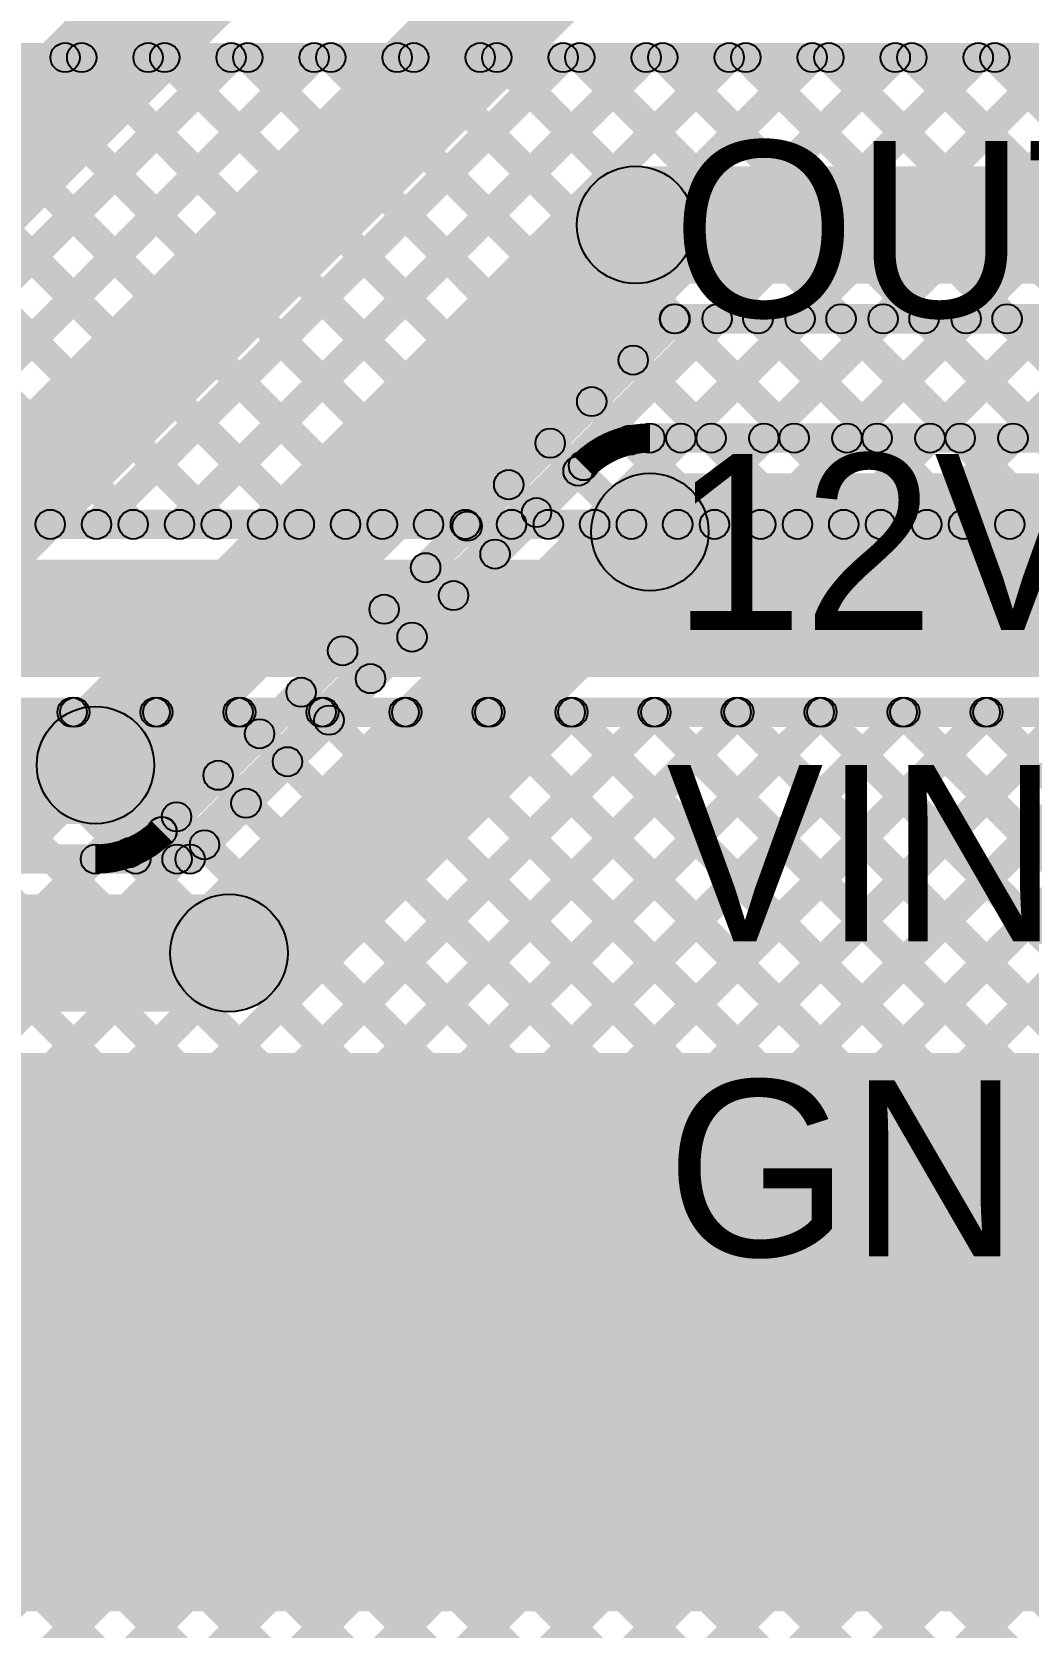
# Model space of a CAD drawing. Header units: millimetres. Extents: x -0.08 to 5.25, y -0.08 to 2.73.
# Drawn here: x 4.415 to 4.754, y 0.953 to 1.497 of the extents above; entities that cross this region are included whole.
import ezdxf

# ---------------------------------------------------------------- set-up
doc = ezdxf.new("R2010")
doc.units = ezdxf.units.MM
doc.header["$MEASUREMENT"] = 0
for name, color, linetype in [('BottomLayer', 5, 'Continuous'), ('TopLayer', 1, 'Continuous'), ('TopOverlay', 2, 'Continuous')]:
    doc.layers.add(name, color=color, linetype=linetype)

msp = doc.modelspace()

# ---------------------------------------------------------------- hatches: boundary and pattern name
at = {"layer": 'BottomLayer'}
for points in [[(3.91116, 1.483), (3.91116, 1.493), (5.046, 1.493), (5.046, 1.483)], [(4.25856, 1.48446), (4.26563, 1.49154), (4.42463, 1.33254), (4.41756, 1.32546)], [(4.27069, 1.32546), (4.26362, 1.33254), (4.42262, 1.49154), (4.42969, 1.48446)], [(4.28684, 1.48446), (4.29391, 1.49154), (4.45291, 1.33254), (4.44584, 1.32546)], [(4.29898, 1.32546), (4.2919, 1.33254), (4.4509, 1.49154), (4.45798, 1.48446)], [(4.31513, 1.48446), (4.3222, 1.49154), (4.4812, 1.33254), (4.47413, 1.32546)], [(4.32726, 1.32546), (4.32019, 1.33254), (4.47919, 1.49154), (4.48626, 1.48446)], [(4.34341, 1.48446), (4.35048, 1.49154), (4.50948, 1.33254), (4.50241, 1.32546)], [(4.35554, 1.32546), (4.34847, 1.33254), (4.50747, 1.49154), (4.51454, 1.48446)], [(4.3717, 1.48446), (4.37877, 1.49154), (4.53777, 1.33254), (4.5307, 1.32546)], [(4.38383, 1.32546), (4.37676, 1.33254), (4.53576, 1.49154), (4.54283, 1.48446)], [(4.39998, 1.48446), (4.40705, 1.49154), (4.56605, 1.33254), (4.55898, 1.32546)], [(4.41211, 1.32546), (4.40504, 1.33254), (4.56404, 1.49154), (4.57111, 1.48446)], [(4.42826, 1.48446), (4.43534, 1.49154), (4.59434, 1.33254), (4.58726, 1.32546)], [(4.4404, 1.32546), (4.43333, 1.33254), (4.59233, 1.49154), (4.5994, 1.48446)], [(4.45655, 1.48446), (4.46362, 1.49154), (4.62262, 1.33254), (4.61555, 1.32546)], [(4.46868, 1.32546), (4.46161, 1.33254), (4.62061, 1.49154), (4.62768, 1.48446)], [(4.48483, 1.48446), (4.4919, 1.49154), (4.6509, 1.33254), (4.64383, 1.32546)], [(4.49697, 1.32546), (4.48989, 1.33254), (4.64889, 1.49154), (4.65597, 1.48446)], [(4.51312, 1.48446), (4.52019, 1.49154), (4.67919, 1.33254), (4.67212, 1.32546)], [(4.52525, 1.32546), (4.51818, 1.33254), (4.67718, 1.49154), (4.68425, 1.48446)], [(4.5414, 1.48446), (4.54847, 1.49154), (4.70747, 1.33254), (4.7004, 1.32546)], [(4.55353, 1.32546), (4.54646, 1.33254), (4.70546, 1.49154), (4.71253, 1.48446)], [(4.56969, 1.48446), (4.57676, 1.49154), (4.73576, 1.33254), (4.72869, 1.32546)], [(4.58182, 1.32546), (4.57475, 1.33254), (4.73375, 1.49154), (4.74082, 1.48446)], [(4.59797, 1.48446), (4.60504, 1.49154), (4.76404, 1.33254), (4.75697, 1.32546)], [(4.6101, 1.32546), (4.60303, 1.33254), (4.76203, 1.49154), (4.7691, 1.48446)], [(4.62625, 1.48446), (4.63333, 1.49154), (4.79233, 1.33254), (4.78525, 1.32546)], [(4.63839, 1.32546), (4.63132, 1.33254), (4.79032, 1.49154), (4.79739, 1.48446)], [(4.65454, 1.48446), (4.66161, 1.49154), (4.82061, 1.33254), (4.81354, 1.32546)], [(4.66667, 1.32546), (4.6596, 1.33254), (4.8186, 1.49154), (4.82567, 1.48446)], [(4.68282, 1.48446), (4.68989, 1.49154), (5.04954, 1.13189), (5.04246, 1.12482)], [(4.69496, 1.32546), (4.68789, 1.33254), (4.84689, 1.49154), (4.85396, 1.48446)], [(4.71111, 1.48446), (4.71818, 1.49154), (5.04954, 1.16018), (5.04246, 1.15311)], [(4.72324, 1.32546), (4.71617, 1.33254), (4.87517, 1.49154), (4.88224, 1.48446)], [(4.73939, 1.48446), (4.74646, 1.49154), (5.04954, 1.18846), (5.04246, 1.18139)], [(4.75152, 1.32546), (4.74445, 1.33254), (4.90345, 1.49154), (4.91052, 1.48446)], [(3.87725, 1.324), (3.87725, 1.334), (4.8274, 1.334), (4.8274, 1.324)], [(3.864, 1.277), (3.864, 1.317), (4.8274, 1.317), (4.8274, 1.277)], [(4.26486, 0.49939), (4.25779, 0.50646), (5.04246, 1.29113), (5.04954, 1.28406)], [(3.864, 1.26), (3.864, 1.27), (4.81415, 1.27), (4.81415, 1.26)], [(3.96788, 0.79638), (3.96081, 0.80345), (4.42589, 1.26854), (4.43297, 1.26146)], [(3.98202, 0.78223), (3.97495, 0.78931), (4.45418, 1.26854), (4.46125, 1.26146)], [(3.99616, 0.76809), (3.98909, 0.77516), (4.48246, 1.26854), (4.48953, 1.26146)], [(4.0103, 0.75395), (4.00323, 0.76102), (4.51075, 1.26854), (4.51782, 1.26146)], [(4.02445, 0.73981), (4.01738, 0.74688), (4.53903, 1.26854), (4.5461, 1.26146)], [(4.03859, 0.72567), (4.03152, 0.73274), (4.56732, 1.26854), (4.57439, 1.26146)], [(4.05273, 0.71152), (4.04566, 0.71859), (4.5956, 1.26854), (4.60267, 1.26146)], [(4.06687, 0.69738), (4.0598, 0.70445), (4.62389, 1.26854), (4.63096, 1.26146)], [(4.08102, 0.68324), (4.07394, 0.69031), (4.65217, 1.26854), (4.65924, 1.26146)], [(4.09516, 0.6691), (4.08809, 0.67617), (4.68045, 1.26854), (4.68752, 1.26146)], [(4.1093, 0.65496), (4.10223, 0.66203), (4.70874, 1.26854), (4.71581, 1.26146)], [(4.11386, 1.26146), (4.12093, 1.26854), (4.73885, 0.65062), (4.73178, 0.64354)], [(4.12344, 0.64081), (4.11637, 0.64788), (4.73702, 1.26854), (4.74409, 1.26146)], [(4.13758, 0.62667), (4.13051, 0.63374), (4.76531, 1.26854), (4.77238, 1.26146)], [(4.14215, 1.26146), (4.14922, 1.26854), (5.04954, 0.36822), (5.04246, 0.36115)], [(4.15173, 0.61253), (4.14466, 0.6196), (4.79359, 1.26854), (4.80066, 1.26146)], [(4.17043, 1.26146), (4.1775, 1.26854), (5.04954, 0.3965), (5.04246, 0.38943)], [(4.19872, 1.26146), (4.20579, 1.26854), (5.04954, 0.42479), (5.04246, 0.41772)], [(4.227, 1.26146), (4.23407, 1.26854), (5.04954, 0.45307), (5.04246, 0.446)], [(4.25528, 1.26146), (4.26236, 1.26854), (5.04954, 0.48136), (5.04246, 0.47428)], [(4.28357, 1.26146), (4.29064, 1.26854), (5.04954, 0.50964), (5.04246, 0.50257)], [(4.31185, 1.26146), (4.31892, 1.26854), (5.04954, 0.53792), (5.04246, 0.53085)], [(4.34014, 1.26146), (4.34721, 1.26854), (5.04954, 0.56621), (5.04246, 0.55914)], [(4.36842, 1.26146), (4.37549, 1.26854), (5.04954, 0.59449), (5.04246, 0.58742)], [(4.39671, 1.26146), (4.40378, 1.26854), (5.04954, 0.62278), (5.04246, 0.61571)], [(4.42499, 1.26146), (4.43206, 1.26854), (5.04954, 0.65106), (5.04246, 0.64399)], [(4.45327, 1.26146), (4.46035, 1.26854), (5.04954, 0.67935), (5.04246, 0.67227)], [(4.48156, 1.26146), (4.48863, 1.26854), (5.04954, 0.70763), (5.04246, 0.70056)], [(4.50984, 1.26146), (4.51691, 1.26854), (5.04954, 0.73591), (5.04246, 0.72884)], [(4.53813, 1.26146), (4.5452, 1.26854), (5.04954, 0.7642), (5.04246, 0.75713)], [(4.56641, 1.26146), (4.57348, 1.26854), (5.04954, 0.79248), (5.04246, 0.78541)], [(4.5947, 1.26146), (4.60177, 1.26854), (5.04954, 0.82077), (5.04246, 0.8137)], [(4.62298, 1.26146), (4.63005, 1.26854), (5.04954, 0.84905), (5.04246, 0.84198)], [(4.65126, 1.26146), (4.65834, 1.26854), (5.04954, 0.87734), (5.04246, 0.87026)], [(4.67955, 1.26146), (4.68662, 1.26854), (5.04954, 0.90562), (5.04246, 0.89855)], [(4.70783, 1.26146), (4.7149, 1.26854), (5.04954, 0.9339), (5.04246, 0.92683)], [(4.73612, 1.26146), (4.74319, 1.26854), (5.04954, 0.96219), (5.04246, 0.95512)], [(4.16587, 0.59839), (4.1588, 0.60546), (4.81624, 1.2629), (4.82331, 1.25583)], [(4.27901, 0.48525), (4.27193, 0.49232), (5.04246, 1.26285), (5.04954, 1.25578)], [(4.18001, 0.58424), (4.17294, 0.59132), (4.83038, 1.24876), (4.83746, 1.24169)], [(4.19415, 0.5701), (4.18708, 0.57717), (4.84453, 1.23462), (4.8516, 1.22755)], [(4.20829, 0.55596), (4.20122, 0.56303), (4.85867, 1.22048), (4.86574, 1.21341)], [(4.22244, 0.54182), (4.21537, 0.54889), (4.87281, 1.20633), (4.87988, 1.19926)], [(4.23658, 0.52768), (4.22951, 0.53475), (4.8881, 1.19334), (4.89517, 1.18627)], [(4.25072, 0.51353), (4.24365, 0.5206), (4.91597, 1.19293), (4.92304, 1.18585)]]:
    msp.add_hatch(color=5, dxfattribs=at).paths.add_polyline_path(points)
h = msp.add_hatch(color=5, dxfattribs=at)
edge = h.paths.add_edge_path()
edge.add_arc((4.42616, 1.488), 0.005, 0, 360)
h = msp.add_hatch(color=5, dxfattribs=at)
edge = h.paths.add_edge_path()
edge.add_arc((4.4318, 1.488), 0.005, 0, 360)
h = msp.add_hatch(color=5, dxfattribs=at)
edge = h.paths.add_edge_path()
edge.add_arc((4.45444, 1.488), 0.005, 0, 360)
h = msp.add_hatch(color=5, dxfattribs=at)
edge = h.paths.add_edge_path()
edge.add_arc((4.46008, 1.488), 0.005, 0, 360)
h = msp.add_hatch(color=5, dxfattribs=at)
edge = h.paths.add_edge_path()
edge.add_arc((4.48272, 1.488), 0.005, 0, 360)
h = msp.add_hatch(color=5, dxfattribs=at)
edge = h.paths.add_edge_path()
edge.add_arc((4.48837, 1.488), 0.005, 0, 360)
h = msp.add_hatch(color=5, dxfattribs=at)
edge = h.paths.add_edge_path()
edge.add_arc((4.51101, 1.488), 0.005, 0, 360)
h = msp.add_hatch(color=5, dxfattribs=at)
edge = h.paths.add_edge_path()
edge.add_arc((4.51665, 1.488), 0.005, 0, 360)
h = msp.add_hatch(color=5, dxfattribs=at)
edge = h.paths.add_edge_path()
edge.add_arc((4.53929, 1.488), 0.005, 0, 360)
h = msp.add_hatch(color=5, dxfattribs=at)
edge = h.paths.add_edge_path()
edge.add_arc((4.54494, 1.488), 0.005, 0, 360)
h = msp.add_hatch(color=5, dxfattribs=at)
edge = h.paths.add_edge_path()
edge.add_arc((4.56758, 1.488), 0.005, 0, 360)
h = msp.add_hatch(color=5, dxfattribs=at)
edge = h.paths.add_edge_path()
edge.add_arc((4.57322, 1.488), 0.005, 0, 360)
h = msp.add_hatch(color=5, dxfattribs=at)
edge = h.paths.add_edge_path()
edge.add_arc((4.59586, 1.488), 0.005, 0, 360)
h = msp.add_hatch(color=5, dxfattribs=at)
edge = h.paths.add_edge_path()
edge.add_arc((4.60151, 1.488), 0.005, 0, 360)
h = msp.add_hatch(color=5, dxfattribs=at)
edge = h.paths.add_edge_path()
edge.add_arc((4.62415, 1.488), 0.005, 0, 360)
h = msp.add_hatch(color=5, dxfattribs=at)
edge = h.paths.add_edge_path()
edge.add_arc((4.62979, 1.488), 0.005, 0, 360)
h = msp.add_hatch(color=5, dxfattribs=at)
edge = h.paths.add_edge_path()
edge.add_arc((4.65243, 1.488), 0.005, 0, 360)
h = msp.add_hatch(color=5, dxfattribs=at)
edge = h.paths.add_edge_path()
edge.add_arc((4.65807, 1.488), 0.005, 0, 360)
h = msp.add_hatch(color=5, dxfattribs=at)
edge = h.paths.add_edge_path()
edge.add_arc((4.68071, 1.488), 0.005, 0, 360)
h = msp.add_hatch(color=5, dxfattribs=at)
edge = h.paths.add_edge_path()
edge.add_arc((4.68636, 1.488), 0.005, 0, 360)
h = msp.add_hatch(color=5, dxfattribs=at)
edge = h.paths.add_edge_path()
edge.add_arc((4.709, 1.488), 0.005, 0, 360)
h = msp.add_hatch(color=5, dxfattribs=at)
edge = h.paths.add_edge_path()
edge.add_arc((4.71464, 1.488), 0.005, 0, 360)
h = msp.add_hatch(color=5, dxfattribs=at)
edge = h.paths.add_edge_path()
edge.add_arc((4.73728, 1.488), 0.005, 0, 360)
h = msp.add_hatch(color=5, dxfattribs=at)
edge = h.paths.add_edge_path()
edge.add_arc((4.74293, 1.488), 0.005, 0, 360)
h = msp.add_hatch(color=5, dxfattribs=at)
edge = h.paths.add_edge_path()
edge.add_arc((4.42109, 1.329), 0.005, 0, 360)
h = msp.add_hatch(color=5, dxfattribs=at)
edge = h.paths.add_edge_path()
edge.add_arc((4.43686, 1.329), 0.005, 0, 360)
h = msp.add_hatch(color=5, dxfattribs=at)
edge = h.paths.add_edge_path()
edge.add_arc((4.44938, 1.329), 0.005, 0, 360)
h = msp.add_hatch(color=5, dxfattribs=at)
edge = h.paths.add_edge_path()
edge.add_arc((4.46515, 1.329), 0.005, 0, 360)
h = msp.add_hatch(color=5, dxfattribs=at)
edge = h.paths.add_edge_path()
edge.add_arc((4.47766, 1.329), 0.005, 0, 360)
h = msp.add_hatch(color=5, dxfattribs=at)
edge = h.paths.add_edge_path()
edge.add_arc((4.49343, 1.329), 0.005, 0, 360)
h = msp.add_hatch(color=5, dxfattribs=at)
edge = h.paths.add_edge_path()
edge.add_arc((4.50595, 1.329), 0.005, 0, 360)
h = msp.add_hatch(color=5, dxfattribs=at)
edge = h.paths.add_edge_path()
edge.add_arc((4.52171, 1.329), 0.005, 0, 360)
h = msp.add_hatch(color=5, dxfattribs=at)
edge = h.paths.add_edge_path()
edge.add_arc((4.53423, 1.329), 0.005, 0, 360)
h = msp.add_hatch(color=5, dxfattribs=at)
edge = h.paths.add_edge_path()
edge.add_arc((4.55, 1.329), 0.005, 0, 360)
h = msp.add_hatch(color=5, dxfattribs=at)
edge = h.paths.add_edge_path()
edge.add_arc((4.56252, 1.329), 0.005, 0, 360)
h = msp.add_hatch(color=5, dxfattribs=at)
edge = h.paths.add_edge_path()
edge.add_arc((4.57828, 1.329), 0.005, 0, 360)
h = msp.add_hatch(color=5, dxfattribs=at)
edge = h.paths.add_edge_path()
edge.add_arc((4.5908, 1.329), 0.005, 0, 360)
h = msp.add_hatch(color=5, dxfattribs=at)
edge = h.paths.add_edge_path()
edge.add_arc((4.60657, 1.329), 0.005, 0, 360)
h = msp.add_hatch(color=5, dxfattribs=at)
edge = h.paths.add_edge_path()
edge.add_arc((4.61908, 1.329), 0.005, 0, 360)
h = msp.add_hatch(color=5, dxfattribs=at)
edge = h.paths.add_edge_path()
edge.add_arc((4.63485, 1.329), 0.005, 0, 360)
h = msp.add_hatch(color=5, dxfattribs=at)
edge = h.paths.add_edge_path()
edge.add_arc((4.64737, 1.329), 0.005, 0, 360)
h = msp.add_hatch(color=5, dxfattribs=at)
edge = h.paths.add_edge_path()
edge.add_arc((4.66314, 1.329), 0.005, 0, 360)
h = msp.add_hatch(color=5, dxfattribs=at)
edge = h.paths.add_edge_path()
edge.add_arc((4.67565, 1.329), 0.005, 0, 360)
h = msp.add_hatch(color=5, dxfattribs=at)
edge = h.paths.add_edge_path()
edge.add_arc((4.69142, 1.329), 0.005, 0, 360)
h = msp.add_hatch(color=5, dxfattribs=at)
edge = h.paths.add_edge_path()
edge.add_arc((4.70394, 1.329), 0.005, 0, 360)
h = msp.add_hatch(color=5, dxfattribs=at)
edge = h.paths.add_edge_path()
edge.add_arc((4.7197, 1.329), 0.005, 0, 360)
h = msp.add_hatch(color=5, dxfattribs=at)
edge = h.paths.add_edge_path()
edge.add_arc((4.73222, 1.329), 0.005, 0, 360)
h = msp.add_hatch(color=5, dxfattribs=at)
edge = h.paths.add_edge_path()
edge.add_arc((4.74799, 1.329), 0.005, 0, 360)
h = msp.add_hatch(color=5, dxfattribs=at)
edge = h.paths.add_edge_path()
edge.add_arc((4.42853, 1.265), 0.005, 0, 360)
h = msp.add_hatch(color=5, dxfattribs=at)
edge = h.paths.add_edge_path()
edge.add_arc((4.42943, 1.265), 0.005, 0, 360)
h = msp.add_hatch(color=5, dxfattribs=at)
edge = h.paths.add_edge_path()
edge.add_arc((4.45681, 1.265), 0.005, 0, 360)
h = msp.add_hatch(color=5, dxfattribs=at)
edge = h.paths.add_edge_path()
edge.add_arc((4.45771, 1.265), 0.005, 0, 360)
h = msp.add_hatch(color=5, dxfattribs=at)
edge = h.paths.add_edge_path()
edge.add_arc((4.48509, 1.265), 0.005, 0, 360)
h = msp.add_hatch(color=5, dxfattribs=at)
edge = h.paths.add_edge_path()
edge.add_arc((4.486, 1.265), 0.005, 0, 360)
h = msp.add_hatch(color=5, dxfattribs=at)
edge = h.paths.add_edge_path()
edge.add_arc((4.51338, 1.265), 0.005, 0, 360)
h = msp.add_hatch(color=5, dxfattribs=at)
edge = h.paths.add_edge_path()
edge.add_arc((4.51428, 1.265), 0.005, 0, 360)
h = msp.add_hatch(color=5, dxfattribs=at)
edge = h.paths.add_edge_path()
edge.add_arc((4.54166, 1.265), 0.005, 0, 360)
h = msp.add_hatch(color=5, dxfattribs=at)
edge = h.paths.add_edge_path()
edge.add_arc((4.54257, 1.265), 0.005, 0, 360)
h = msp.add_hatch(color=5, dxfattribs=at)
edge = h.paths.add_edge_path()
edge.add_arc((4.56995, 1.265), 0.005, 0, 360)
h = msp.add_hatch(color=5, dxfattribs=at)
edge = h.paths.add_edge_path()
edge.add_arc((4.57085, 1.265), 0.005, 0, 360)
h = msp.add_hatch(color=5, dxfattribs=at)
edge = h.paths.add_edge_path()
edge.add_arc((4.59823, 1.265), 0.005, 0, 360)
h = msp.add_hatch(color=5, dxfattribs=at)
edge = h.paths.add_edge_path()
edge.add_arc((4.59914, 1.265), 0.005, 0, 360)
h = msp.add_hatch(color=5, dxfattribs=at)
edge = h.paths.add_edge_path()
edge.add_arc((4.62652, 1.265), 0.005, 0, 360)
h = msp.add_hatch(color=5, dxfattribs=at)
edge = h.paths.add_edge_path()
edge.add_arc((4.62742, 1.265), 0.005, 0, 360)
h = msp.add_hatch(color=5, dxfattribs=at)
edge = h.paths.add_edge_path()
edge.add_arc((4.6548, 1.265), 0.005, 0, 360)
h = msp.add_hatch(color=5, dxfattribs=at)
edge = h.paths.add_edge_path()
edge.add_arc((4.6557, 1.265), 0.005, 0, 360)
h = msp.add_hatch(color=5, dxfattribs=at)
edge = h.paths.add_edge_path()
edge.add_arc((4.68308, 1.265), 0.005, 0, 360)
h = msp.add_hatch(color=5, dxfattribs=at)
edge = h.paths.add_edge_path()
edge.add_arc((4.68399, 1.265), 0.005, 0, 360)
h = msp.add_hatch(color=5, dxfattribs=at)
edge = h.paths.add_edge_path()
edge.add_arc((4.71137, 1.265), 0.005, 0, 360)
h = msp.add_hatch(color=5, dxfattribs=at)
edge = h.paths.add_edge_path()
edge.add_arc((4.71227, 1.265), 0.005, 0, 360)
h = msp.add_hatch(color=5, dxfattribs=at)
edge = h.paths.add_edge_path()
edge.add_arc((4.73965, 1.265), 0.005, 0, 360)
h = msp.add_hatch(color=5, dxfattribs=at)
edge = h.paths.add_edge_path()
edge.add_arc((4.74056, 1.265), 0.005, 0, 360)
at = {"layer": 'TopLayer'}
for points in [[(4.34214, 1.35986), (4.31386, 1.38814), (4.58086, 1.65514), (4.60914, 1.62686)], [(4.39814, 1.29886), (4.36986, 1.32714), (4.59246, 1.54974), (4.62074, 1.52146)], [(4.6205, 1.411), (4.6205, 1.451), (5.086, 1.451), (5.086, 1.411)], [(4.45064, 1.23286), (4.42236, 1.26114), (4.60636, 1.44514), (4.63464, 1.41686)], [(4.46269, 1.22086), (4.45562, 1.22794), (4.63022, 1.40254), (4.63729, 1.39546)], [(4.46782, 1.21146), (4.46075, 1.21854), (4.64475, 1.40254), (4.65182, 1.39546)], [(4.6304, 1.39546), (4.63747, 1.40254), (4.67807, 1.36194), (4.671, 1.35486)], [(4.6395, 1.35486), (4.63243, 1.36194), (4.67303, 1.40254), (4.6801, 1.39546)], [(4.63375, 1.394), (4.63375, 1.404), (5.046, 1.404), (5.046, 1.394)], [(4.65869, 1.39546), (4.66576, 1.40254), (4.70636, 1.36194), (4.69929, 1.35486)], [(4.66779, 1.35486), (4.66072, 1.36194), (4.70132, 1.40254), (4.70839, 1.39546)], [(4.68697, 1.39546), (4.69404, 1.40254), (4.73464, 1.36194), (4.72757, 1.35486)], [(4.69607, 1.35486), (4.689, 1.36194), (4.7296, 1.40254), (4.73667, 1.39546)], [(4.71525, 1.39546), (4.72233, 1.40254), (4.76293, 1.36194), (4.75585, 1.35486)], [(4.72436, 1.35486), (4.71729, 1.36194), (4.75789, 1.40254), (4.76496, 1.39546)], [(4.74354, 1.39546), (4.75061, 1.40254), (4.79121, 1.36194), (4.78414, 1.35486)], [(4.75264, 1.35486), (4.74557, 1.36194), (4.78617, 1.40254), (4.79324, 1.39546)], [(4.61617, 1.38141), (4.62324, 1.38848), (4.64979, 1.36194), (4.64272, 1.35486)], [(4.60203, 1.36727), (4.6091, 1.37434), (4.62222, 1.36122), (4.61515, 1.35415)], [(4.58788, 1.35313), (4.59496, 1.3602), (4.60445, 1.35071), (4.59738, 1.34363)], [(4.6254, 1.3534), (4.6254, 1.3634), (5.046, 1.3634), (5.046, 1.3534)], [(4.47228, 1.21146), (4.46521, 1.21854), (4.59921, 1.35254), (4.60628, 1.34546)], [(4.57374, 1.33899), (4.58081, 1.34606), (4.59031, 1.33656), (4.58324, 1.32949)], [(4.6254, 1.3064), (4.6254, 1.3464), (5.086, 1.3464), (5.086, 1.3064)], [(4.49614, 1.16886), (4.46786, 1.19714), (4.61126, 1.34054), (4.63954, 1.31226)], [(4.5596, 1.32485), (4.56667, 1.33192), (4.57617, 1.32242), (4.56909, 1.31535)], [(4.54546, 1.3107), (4.55253, 1.31777), (4.56202, 1.30828), (4.55495, 1.30121)], [(4.53132, 1.29656), (4.53839, 1.30363), (4.54788, 1.29414), (4.54081, 1.28707)], [(4.51717, 1.28242), (4.52424, 1.28949), (4.53374, 1.27999), (4.52667, 1.27292)], [(4.50303, 1.26828), (4.5101, 1.27535), (4.5196, 1.26585), (4.51253, 1.25878)], [(3.855, 1.227), (3.855, 1.267), (4.4365, 1.267), (4.4365, 1.227)], [(4.48889, 1.25413), (4.49596, 1.26121), (4.50546, 1.25171), (4.49838, 1.24464)], [(4.47475, 1.23999), (4.48182, 1.24706), (4.49131, 1.23757), (4.48424, 1.2305)], [(4.4606, 1.22585), (4.46768, 1.23292), (4.47717, 1.22343), (4.4701, 1.21635)], [(3.933, 1.21), (3.933, 1.22), (4.4365, 1.22), (4.4365, 1.21)], [(3.933, 1.21), (3.933, 1.22), (4.4365, 1.22), (4.4365, 1.21)], [(4.4365, 1.21), (4.4365, 1.22), (4.46875, 1.22), (4.46875, 1.21)], [(4.44454, 1.21363), (4.45161, 1.2207), (4.45378, 1.21854), (4.44671, 1.21146)], [(3.933, 1.163), (3.933, 1.203), (4.482, 1.203), (4.482, 1.163)], [(3.884, 0.95882), (5.127, 0.95882), (5.127, 1.149), (3.884, 1.149)]]:
    msp.add_hatch(color=1, dxfattribs=at).paths.add_polyline_path(points)
h = msp.add_hatch(color=1, dxfattribs=at)
edge = h.paths.add_edge_path()
edge.add_arc((4.6205, 1.431), 0.02, 0, 360)
h = msp.add_hatch(color=1, dxfattribs=at)
edge = h.paths.add_edge_path()
edge.add_arc((4.6205, 1.431), 0.02, 0, 360)
h = msp.add_hatch(color=1, dxfattribs=at)
edge = h.paths.add_edge_path()
edge.add_arc((4.63375, 1.399), 0.005, 0, 360)
h = msp.add_hatch(color=1, dxfattribs=at)
edge = h.paths.add_edge_path()
edge.add_arc((4.63375, 1.399), 0.005, 0, 360)
h = msp.add_hatch(color=1, dxfattribs=at)
edge = h.paths.add_edge_path()
edge.add_arc((4.63394, 1.399), 0.005, 0, 360)
h = msp.add_hatch(color=1, dxfattribs=at)
edge = h.paths.add_edge_path()
edge.add_arc((4.64828, 1.399), 0.005, 0, 360)
h = msp.add_hatch(color=1, dxfattribs=at)
edge = h.paths.add_edge_path()
edge.add_arc((4.66222, 1.399), 0.005, 0, 360)
h = msp.add_hatch(color=1, dxfattribs=at)
edge = h.paths.add_edge_path()
edge.add_arc((4.67657, 1.399), 0.005, 0, 360)
h = msp.add_hatch(color=1, dxfattribs=at)
edge = h.paths.add_edge_path()
edge.add_arc((4.69051, 1.399), 0.005, 0, 360)
h = msp.add_hatch(color=1, dxfattribs=at)
edge = h.paths.add_edge_path()
edge.add_arc((4.70485, 1.399), 0.005, 0, 360)
h = msp.add_hatch(color=1, dxfattribs=at)
edge = h.paths.add_edge_path()
edge.add_arc((4.71879, 1.399), 0.005, 0, 360)
h = msp.add_hatch(color=1, dxfattribs=at)
edge = h.paths.add_edge_path()
edge.add_arc((4.73314, 1.399), 0.005, 0, 360)
h = msp.add_hatch(color=1, dxfattribs=at)
edge = h.paths.add_edge_path()
edge.add_arc((4.74707, 1.399), 0.005, 0, 360)
h = msp.add_hatch(color=1, dxfattribs=at)
edge = h.paths.add_edge_path()
edge.add_arc((4.6197, 1.38495), 0.005, 0, 360)
h = msp.add_hatch(color=1, dxfattribs=at)
edge = h.paths.add_edge_path()
edge.add_arc((4.60556, 1.37081), 0.005, 0, 360)
h = msp.add_hatch(color=1, dxfattribs=at)
edge = h.paths.add_edge_path()
edge.add_arc((4.59142, 1.35666), 0.005, 0, 360)
h = msp.add_hatch(color=1, dxfattribs=at)
edge = h.paths.add_edge_path()
edge.add_arc((4.61868, 1.35769), 0.005, 0, 360)
h = msp.add_hatch(color=1, dxfattribs=at)
edge = h.paths.add_edge_path()
edge.add_arc((4.6254, 1.3584), 0.005, 0, 360)
h = msp.add_hatch(color=1, dxfattribs=at)
edge = h.paths.add_edge_path()
edge.add_arc((4.6254, 1.3584), 0.005, 0, 360)
h = msp.add_hatch(color=1, dxfattribs=at)
edge = h.paths.add_edge_path()
edge.add_arc((4.6254, 1.3584), 0.005, 0, 360)
h = msp.add_hatch(color=1, dxfattribs=at)
edge = h.paths.add_edge_path()
edge.add_arc((4.63597, 1.3584), 0.005, 0, 360)
h = msp.add_hatch(color=1, dxfattribs=at)
edge = h.paths.add_edge_path()
edge.add_arc((4.64625, 1.3584), 0.005, 0, 360)
h = msp.add_hatch(color=1, dxfattribs=at)
edge = h.paths.add_edge_path()
edge.add_arc((4.66425, 1.3584), 0.005, 0, 360)
h = msp.add_hatch(color=1, dxfattribs=at)
edge = h.paths.add_edge_path()
edge.add_arc((4.67454, 1.3584), 0.005, 0, 360)
h = msp.add_hatch(color=1, dxfattribs=at)
edge = h.paths.add_edge_path()
edge.add_arc((4.69254, 1.3584), 0.005, 0, 360)
h = msp.add_hatch(color=1, dxfattribs=at)
edge = h.paths.add_edge_path()
edge.add_arc((4.70282, 1.3584), 0.005, 0, 360)
h = msp.add_hatch(color=1, dxfattribs=at)
edge = h.paths.add_edge_path()
edge.add_arc((4.72082, 1.3584), 0.005, 0, 360)
h = msp.add_hatch(color=1, dxfattribs=at)
edge = h.paths.add_edge_path()
edge.add_arc((4.73111, 1.3584), 0.005, 0, 360)
h = msp.add_hatch(color=1, dxfattribs=at)
edge = h.paths.add_edge_path()
edge.add_arc((4.7491, 1.3584), 0.005, 0, 360)
h = msp.add_hatch(color=1, dxfattribs=at)
edge = h.paths.add_edge_path()
edge.add_arc((4.60274, 1.349), 0.005, 0, 360)
h = msp.add_hatch(color=1, dxfattribs=at)
edge = h.paths.add_edge_path()
edge.add_arc((4.60274, 1.349), 0.005, 0, 360)
h = msp.add_hatch(color=1, dxfattribs=at)
edge = h.paths.add_edge_path()
edge.add_arc((4.60277, 1.34903), 0.005, 0, 360)
h = msp.add_hatch(color=1, dxfattribs=at)
edge = h.paths.add_edge_path()
edge.add_arc((4.57728, 1.34252), 0.005, 0, 360)
h = msp.add_hatch(color=1, dxfattribs=at)
edge = h.paths.add_edge_path()
edge.add_arc((4.60091, 1.34717), 0.005, 0, 360)
h = msp.add_hatch(color=1, dxfattribs=at)
edge = h.paths.add_edge_path()
edge.add_arc((4.6254, 1.3264), 0.02, 0, 360)
h = msp.add_hatch(color=1, dxfattribs=at)
edge = h.paths.add_edge_path()
edge.add_arc((4.6254, 1.3264), 0.02, 0, 360)
h = msp.add_hatch(color=1, dxfattribs=at)
edge = h.paths.add_edge_path()
edge.add_arc((4.58677, 1.33303), 0.005, 0, 360)
h = msp.add_hatch(color=1, dxfattribs=at)
edge = h.paths.add_edge_path()
edge.add_arc((4.56314, 1.32838), 0.005, 0, 360)
h = msp.add_hatch(color=1, dxfattribs=at)
edge = h.paths.add_edge_path()
edge.add_arc((4.57263, 1.31889), 0.005, 0, 360)
h = msp.add_hatch(color=1, dxfattribs=at)
edge = h.paths.add_edge_path()
edge.add_arc((4.54899, 1.31424), 0.005, 0, 360)
h = msp.add_hatch(color=1, dxfattribs=at)
edge = h.paths.add_edge_path()
edge.add_arc((4.55849, 1.30474), 0.005, 0, 360)
h = msp.add_hatch(color=1, dxfattribs=at)
edge = h.paths.add_edge_path()
edge.add_arc((4.53485, 1.3001), 0.005, 0, 360)
h = msp.add_hatch(color=1, dxfattribs=at)
edge = h.paths.add_edge_path()
edge.add_arc((4.54435, 1.2906), 0.005, 0, 360)
h = msp.add_hatch(color=1, dxfattribs=at)
edge = h.paths.add_edge_path()
edge.add_arc((4.52071, 1.28595), 0.005, 0, 360)
h = msp.add_hatch(color=1, dxfattribs=at)
edge = h.paths.add_edge_path()
edge.add_arc((4.50657, 1.27181), 0.005, 0, 360)
h = msp.add_hatch(color=1, dxfattribs=at)
edge = h.paths.add_edge_path()
edge.add_arc((4.5302, 1.27646), 0.005, 0, 360)
h = msp.add_hatch(color=1, dxfattribs=at)
edge = h.paths.add_edge_path()
edge.add_arc((4.4365, 1.247), 0.02, 0, 360)
h = msp.add_hatch(color=1, dxfattribs=at)
edge = h.paths.add_edge_path()
edge.add_arc((4.4365, 1.247), 0.02, 0, 360)
h = msp.add_hatch(color=1, dxfattribs=at)
edge = h.paths.add_edge_path()
edge.add_arc((4.51606, 1.26232), 0.005, 0, 360)
h = msp.add_hatch(color=1, dxfattribs=at)
edge = h.paths.add_edge_path()
edge.add_arc((4.49242, 1.25767), 0.005, 0, 360)
h = msp.add_hatch(color=1, dxfattribs=at)
edge = h.paths.add_edge_path()
edge.add_arc((4.50192, 1.24817), 0.005, 0, 360)
h = msp.add_hatch(color=1, dxfattribs=at)
edge = h.paths.add_edge_path()
edge.add_arc((4.47828, 1.24353), 0.005, 0, 360)
h = msp.add_hatch(color=1, dxfattribs=at)
edge = h.paths.add_edge_path()
edge.add_arc((4.48778, 1.23403), 0.005, 0, 360)
h = msp.add_hatch(color=1, dxfattribs=at)
edge = h.paths.add_edge_path()
edge.add_arc((4.46414, 1.22939), 0.005, 0, 360)
h = msp.add_hatch(color=1, dxfattribs=at)
edge = h.paths.add_edge_path()
edge.add_arc((4.45913, 1.22437), 0.005, 0, 360)
h = msp.add_hatch(color=1, dxfattribs=at)
edge = h.paths.add_edge_path()
edge.add_arc((4.45915, 1.2244), 0.005, 0, 360)
h = msp.add_hatch(color=1, dxfattribs=at)
edge = h.paths.add_edge_path()
edge.add_arc((4.45915, 1.2244), 0.005, 0, 360)
h = msp.add_hatch(color=1, dxfattribs=at)
edge = h.paths.add_edge_path()
edge.add_arc((4.47364, 1.21989), 0.005, 0, 360)
h = msp.add_hatch(color=1, dxfattribs=at)
edge = h.paths.add_edge_path()
edge.add_arc((4.4365, 1.215), 0.005, 0, 360)
h = msp.add_hatch(color=1, dxfattribs=at)
edge = h.paths.add_edge_path()
edge.add_arc((4.4365, 1.215), 0.005, 0, 360)
h = msp.add_hatch(color=1, dxfattribs=at)
edge = h.paths.add_edge_path()
edge.add_arc((4.4365, 1.215), 0.005, 0, 360)
h = msp.add_hatch(color=1, dxfattribs=at)
edge = h.paths.add_edge_path()
edge.add_arc((4.4365, 1.215), 0.005, 0, 360)
h = msp.add_hatch(color=1, dxfattribs=at)
edge = h.paths.add_edge_path()
edge.add_arc((4.4365, 1.215), 0.005, 0, 360)
h = msp.add_hatch(color=1, dxfattribs=at)
edge = h.paths.add_edge_path()
edge.add_arc((4.44807, 1.21717), 0.005, 0, 360)
h = msp.add_hatch(color=1, dxfattribs=at)
edge = h.paths.add_edge_path()
edge.add_arc((4.45024, 1.215), 0.005, 0, 360)
h = msp.add_hatch(color=1, dxfattribs=at)
edge = h.paths.add_edge_path()
edge.add_arc((4.46428, 1.215), 0.005, 0, 360)
h = msp.add_hatch(color=1, dxfattribs=at)
edge = h.paths.add_edge_path()
edge.add_arc((4.46875, 1.215), 0.005, 0, 360)
h = msp.add_hatch(color=1, dxfattribs=at)
edge = h.paths.add_edge_path()
edge.add_arc((4.46875, 1.215), 0.005, 0, 360)
h = msp.add_hatch(color=1, dxfattribs=at)
edge = h.paths.add_edge_path()
edge.add_arc((4.482, 1.183), 0.02, 0, 360)
h = msp.add_hatch(color=1, dxfattribs=at)
edge = h.paths.add_edge_path()
edge.add_arc((4.482, 1.183), 0.02, 0, 360)

# ---------------------------------------------------------------- linework, layer by layer
at = {"layer": 'BottomLayer'}
for centre in [(4.42616, 1.488), (4.4318, 1.488), (4.45444, 1.488), (4.46008, 1.488), (4.48272, 1.488), (4.48837, 1.488), (4.51101, 1.488), (4.51665, 1.488), (4.53929, 1.488), (4.54494, 1.488), (4.56758, 1.488), (4.57322, 1.488), (4.59586, 1.488), (4.60151, 1.488), (4.62415, 1.488), (4.62979, 1.488), (4.65243, 1.488), (4.65807, 1.488), (4.68071, 1.488), (4.68636, 1.488), (4.709, 1.488), (4.71464, 1.488), (4.73728, 1.488), (4.74293, 1.488), (4.42109, 1.329), (4.43686, 1.329), (4.44938, 1.329), (4.46515, 1.329), (4.47766, 1.329), (4.49343, 1.329), (4.50595, 1.329), (4.52171, 1.329), (4.53423, 1.329), (4.55, 1.329), (4.56252, 1.329), (4.57828, 1.329), (4.5908, 1.329), (4.60657, 1.329), (4.61908, 1.329), (4.63485, 1.329), (4.64737, 1.329), (4.66314, 1.329), (4.67565, 1.329), (4.69142, 1.329), (4.70394, 1.329), (4.7197, 1.329), (4.73222, 1.329), (4.74799, 1.329), (4.42853, 1.265), (4.42943, 1.265), (4.45681, 1.265), (4.45771, 1.265), (4.48509, 1.265), (4.486, 1.265), (4.51338, 1.265), (4.51428, 1.265), (4.54166, 1.265), (4.54257, 1.265), (4.56995, 1.265), (4.57085, 1.265), (4.59823, 1.265), (4.59914, 1.265), (4.62652, 1.265), (4.62742, 1.265), (4.6548, 1.265), (4.6557, 1.265), (4.68308, 1.265), (4.68399, 1.265), (4.71137, 1.265), (4.71227, 1.265), (4.73965, 1.265), (4.74056, 1.265)]:
    msp.add_circle(centre, 0.005, dxfattribs=at)
at = {"layer": 'TopLayer', "const_width": 0.01}
for points in [[(4.60274, 1.349, -0.199231), (4.6254, 1.3584)], [(4.60277, 1.34903, -0.198912), (4.6254, 1.3584)], [(4.45915, 1.2244, -0.199231), (4.4365, 1.215)], [(4.45913, 1.22437, -0.198912), (4.4365, 1.215)]]:
    msp.add_lwpolyline(points, format="xyb", dxfattribs=at)
at = {"layer": 'TopLayer'}
for centre, radius in [((4.6205, 1.431), 0.02), ((4.6205, 1.431), 0.02), ((4.63375, 1.399), 0.005), ((4.63375, 1.399), 0.005), ((4.63394, 1.399), 0.005), ((4.64828, 1.399), 0.005), ((4.66222, 1.399), 0.005), ((4.67657, 1.399), 0.005), ((4.69051, 1.399), 0.005), ((4.70485, 1.399), 0.005), ((4.71879, 1.399), 0.005), ((4.73314, 1.399), 0.005), ((4.74707, 1.399), 0.005), ((4.6197, 1.38495), 0.005), ((4.60556, 1.37081), 0.005), ((4.59142, 1.35666), 0.005), ((4.61868, 1.35769), 0.005), ((4.6254, 1.3584), 0.005), ((4.6254, 1.3584), 0.005), ((4.6254, 1.3584), 0.005), ((4.63597, 1.3584), 0.005), ((4.64625, 1.3584), 0.005), ((4.66425, 1.3584), 0.005), ((4.67454, 1.3584), 0.005), ((4.69254, 1.3584), 0.005), ((4.70282, 1.3584), 0.005), ((4.72082, 1.3584), 0.005), ((4.73111, 1.3584), 0.005), ((4.7491, 1.3584), 0.005), ((4.60274, 1.349), 0.005), ((4.60274, 1.349), 0.005), ((4.60277, 1.34903), 0.005), ((4.57728, 1.34252), 0.005), ((4.60091, 1.34717), 0.005), ((4.6254, 1.3264), 0.02), ((4.6254, 1.3264), 0.02), ((4.58677, 1.33303), 0.005), ((4.56314, 1.32838), 0.005), ((4.57263, 1.31889), 0.005), ((4.54899, 1.31424), 0.005), ((4.55849, 1.30474), 0.005), ((4.53485, 1.3001), 0.005), ((4.54435, 1.2906), 0.005), ((4.52071, 1.28595), 0.005), ((4.50657, 1.27181), 0.005), ((4.5302, 1.27646), 0.005), ((4.4365, 1.247), 0.02), ((4.4365, 1.247), 0.02), ((4.51606, 1.26232), 0.005), ((4.49242, 1.25767), 0.005), ((4.50192, 1.24817), 0.005), ((4.47828, 1.24353), 0.005), ((4.48778, 1.23403), 0.005), ((4.46414, 1.22939), 0.005), ((4.45913, 1.22437), 0.005), ((4.45915, 1.2244), 0.005), ((4.45915, 1.2244), 0.005), ((4.47364, 1.21989), 0.005), ((4.4365, 1.215), 0.005), ((4.4365, 1.215), 0.005), ((4.4365, 1.215), 0.005), ((4.4365, 1.215), 0.005), ((4.4365, 1.215), 0.005), ((4.44807, 1.21717), 0.005), ((4.45024, 1.215), 0.005), ((4.46428, 1.215), 0.005), ((4.46875, 1.215), 0.005), ((4.46875, 1.215), 0.005), ((4.482, 1.183), 0.02), ((4.482, 1.183), 0.02)]:
    msp.add_circle(centre, radius, dxfattribs=at)

# ---------------------------------------------------------------- texts
at = {"layer": 'TopOverlay'}
for s, p in [('OUT_2', (4.632, 1.50559)), ('OUT_1', (4.633, 1.39959)), ('12V', (4.633, 1.293)), ('VIN', (4.631, 1.187)), ('GND', (4.631, 1.0797))]:
    msp.add_text(s, height=0.06, rotation=360, dxfattribs=at).set_placement(p)

doc.saveas('drawing.dxf')
